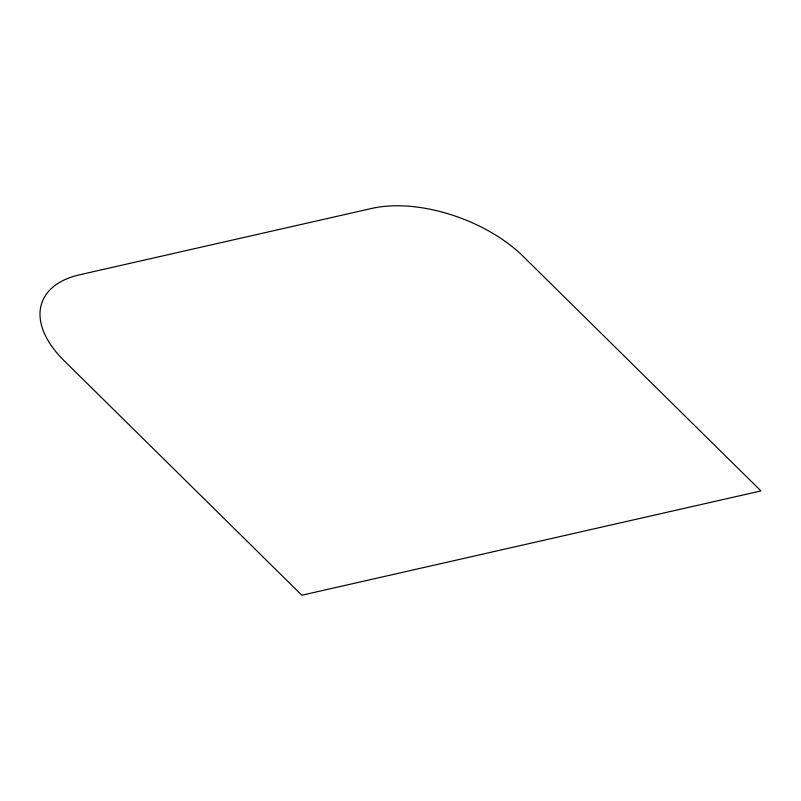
<?xml version="1.0" encoding="UTF-8"?>
<svg xmlns="http://www.w3.org/2000/svg" width="801" height="801" viewBox="0 0 801 801"><rect width="100%" height="100%" fill="white"/><g stroke="black" fill="none" stroke-linecap="round" stroke-linejoin="round"><path stroke-width="1.2" d="M371.864 208.4L79.699 274.763A112.701 61.046 20.7 0 0 64.14 360.73L301.847 595.223L760.95 490.933L523.253 256.44A112.701 61.046 20.7 0 0 371.864 208.4"/></g></svg>
